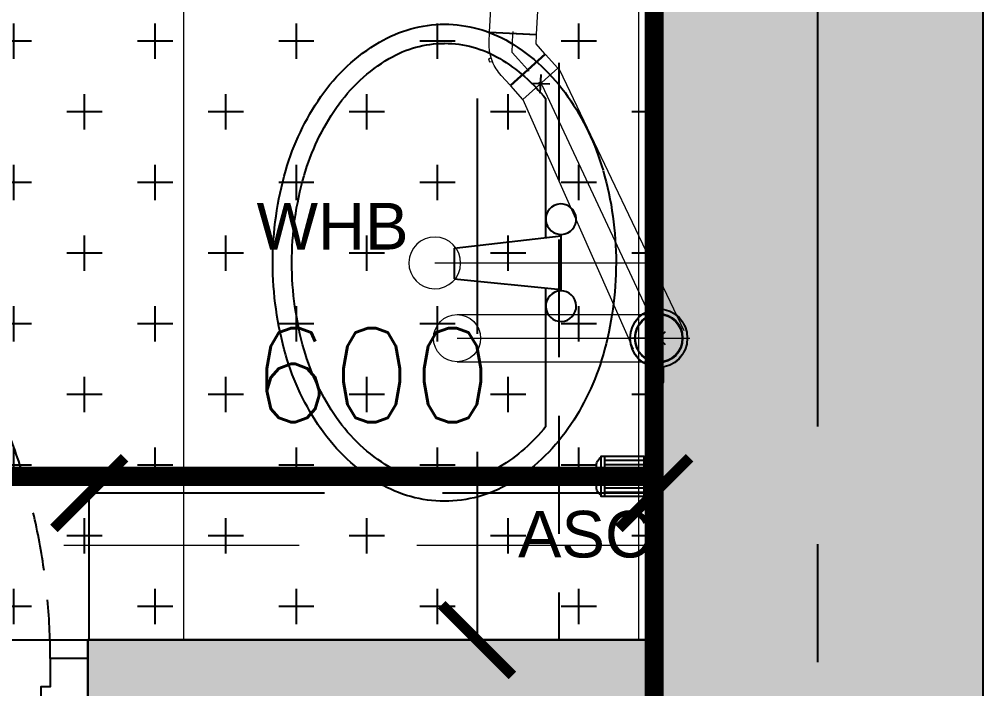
# Model space of a CAD drawing. Header units: millimetres. Extents: x 1135099 to 1230264, y -5736945 to -5695799.
# Drawn here: x 1226688 to 1227711, y -5713200 to -5712490 of the extents above; entities that cross this region are included whole.
import ezdxf

# ---------------------------------------------------------------- set-up
doc = ezdxf.new("R2010")
doc.units = ezdxf.units.MM
doc.header["$LTSCALE"] = 1000
doc.header["$MEASUREMENT"] = 0
for name, pattern in [('3BHK-A$0$( Hidden )', [0.375, 0.25, -0.125]), ('3BHK-A$0$AUDIT_D_120904163729-0', [0]), ('3BHK-A$0$HIDDEN', [0.375, 0.25, -0.125]), ('AUDIT_D_120904163729-0', [0]), ('T8(T9 IS SIMILAR) - DIMENSION & TEXTING$0$1', [0]), ('T8(T9 IS SIMILAR) - DIMENSION & TEXTING$0$CENTERX2', [101.6, 63.5, -12.7, 12.7, -12.7]), ('T8(T9 IS SIMILAR) - DIMENSION & TEXTING$0$HIDDEN', [0.375, 0.25, -0.125]), ('T8(T9 IS SIMILAR) - DIMENSION & TEXTING$1$AUDIT_D_120904163729-0', [0]), ('T8(T9 IS SIMILAR)$0$$0$HIDDEN', [0.375, 0.25, -0.125]), ('T8(T9 IS SIMILAR)$0$HIDDEN', [0.375, 0.25, -0.125]), ('T8_REFUGE COLUMNS$0$CENTER2', [1.125, 0.75, -0.125, 0.125, -0.125])]:
    doc.linetypes.add(name, pattern=pattern)
doc.layers.get('0').update_dxf_attribs({"linetype": 'AUDIT_D_120904163729-0'})
for name, color, linetype in [('3BHK-A$0$$1$LEDGE WALL', 5, 'Continuous'), ('3BHK-A$0$A-DOOR-FULL', 2, 'Continuous'), ('3BHK-A$0$A-HATCH -160', 251, '3BHK-A$0$AUDIT_D_120904163729-0'), ('3BHK-A$0$A-SANITARY', 2, 'Continuous'), ('3BHK-A$0$A-TOI SUNK 50MM', 8, 'Continuous'), ('T8(T9 IS SIMILAR) - DIMENSION & TEXTING$0$A-DIMENSIONS', 2, 'T8(T9 IS SIMILAR) - DIMENSION & TEXTING$0$HIDDEN'), ('T8(T9 IS SIMILAR) - DIMENSION & TEXTING$0$A-PLUMBING', 7, 'T8(T9 IS SIMILAR) - DIMENSION & TEXTING$1$AUDIT_D_120904163729-0'), ('T8(T9 IS SIMILAR) - DIMENSION & TEXTING$0$KITCHEN BLOCK', 255, 'Continuous'), ('T8(T9 IS SIMILAR) - DIMENSION & TEXTING$0$U-TI-BOILER', 1, 'T8(T9 IS SIMILAR) - DIMENSION & TEXTING$0$1'), ('T8(T9 IS SIMILAR) - DIMENSION & TEXTING$0$U-TI-TEXT', 7, 'Continuous'), ('T8(T9 IS SIMILAR) - DIMENSION & TEXTING$0$U-TI-WS', 5, 'Continuous'), ('T8_REFUGE COLUMNS$0$A-CENTERLINE', 193, 'T8_REFUGE COLUMNS$0$CENTER2'), ('T8_REFUGE COLUMNS$1$A-RCC COLS', 3, 'Continuous'), ('T8_TYPICAL COLUMNS$0$A-RCC COLS', 3, 'Continuous')]:
    doc.layers.add(name, color=color, linetype=linetype)
for name, color, linetype, lineweight in [('3BHK-A$0$a-TOI-fixtures', 251, 'Continuous', 0), ('3BHK-A$0$A-WALL- 160', 6, 'Continuous', 30), ('T8(T9 IS SIMILAR) - DIMENSION & TEXTING$0$pl-50dia waste pie', 6, 'Continuous', 0), ('T8(T9 IS SIMILAR) - DIMENSION & TEXTING$0$pl-50dia waste pipe1', 6, 'Continuous', 0), ('T8(T9 IS SIMILAR)$0$D&W', 8, 'Continuous', 25), ('T8(T9 IS SIMILAR)$0$SCPL BEAM', 191, 'T8(T9 IS SIMILAR)$0$$0$HIDDEN', 13)]:
    doc.layers.add(name, color=color, linetype=linetype, lineweight=lineweight)
doc.layers.add('A-RERA CARPET AREA', color=30, linetype='Continuous', plot=False)
doc.layers.add('T8(T9 IS SIMILAR) - DIMENSION & TEXTING$0$GEB-BEZUG', color=2, linetype='Continuous', lineweight=25, true_color=0xffff00)
doc.layers.add('T8_REFUGE COLUMNS$1$COL-HATCH', color=7, linetype='Continuous', lineweight=25, true_color=0xa3a3a3)
doc.styles.add('T8(T9 IS SIMILAR) - DIMENSION & TEXTING$0$arial', font='sanss___.ttf')
doc.styles.add('T8(T9 IS SIMILAR) - DIMENSION & TEXTING$0$Romans 1', font='romans.shx', dxfattribs={"height": 100})
doc.dimstyles.new('T8(T9 IS SIMILAR) - DIMENSION & TEXTING$0$ALPINE S', dxfattribs={"dimscale": 0, "dimtxt": 100, "dimasz": 75, "dimexe": 0, "dimexo": 0, "dimgap": 75, "dimtad": 1, "dimdec": 0, "dimzin": 0, "dimdsep": 46, "dimtxsty": 'T8(T9 IS SIMILAR) - DIMENSION & TEXTING$0$Romans 1', "dimblk": 'T8(T9 IS SIMILAR) - DIMENSION & TEXTING$0$_ArchTick', "dimcen": 0.09, "dimclrd": 256, "dimclre": 256, "dimclrt": 7, "dimadec": 0, "dimazin": 0, "dimtfac": 1, "dimtdec": 0, "dimtofl": 0, "dimtmove": 1, "dimatfit": 0, "dimldrblk": 'T8(T9 IS SIMILAR) - DIMENSION & TEXTING$0$_Open90', "dimfxl": 1, "dimtolj": 1, "dimtzin": 0, "dimarcsym": 0})

# ---------------------------------------------------------------- blocks, each defined once
blk = doc.blocks.new('T8(T9 IS SIMILAR) - DIMENSION & TEXTING$0$_ArchTick')
at = {"color": 0, "linetype": 'ByBlock', "const_width": 0.15}
blk.add_lwpolyline([(-0.5, -0.5), (0.5, 0.5)], dxfattribs=at)
blk = doc.blocks.new('*D445')
at = {"layer": 'T8(T9 IS SIMILAR) - DIMENSION & TEXTING$0$A-DIMENSIONS', "linetype": 'T8(T9 IS SIMILAR) - DIMENSION & TEXTING$0$HIDDEN', "lineweight": -2, "transparency": 16777216}
for p, q in [((1226761.9, -5713148.7), (1226761.9, -5712992.5)), ((1227361.9, -5713148.7), (1227361.9, -5712992.5))]:
    blk.add_line(p, q, dxfattribs=at)
at = {"layer": 'T8(T9 IS SIMILAR) - DIMENSION & TEXTING$0$A-DIMENSIONS', "lineweight": -2, "transparency": 16777216}
blk.add_line((1226761.9, -5712992.5), (1227361.9, -5712992.5), dxfattribs=at)
at = {"layer": 'T8(T9 IS SIMILAR) - DIMENSION & TEXTING$0$A-DIMENSIONS', "linetype": 'ByBlock', "lineweight": -2, "transparency": 16777216, "xscale": 75, "yscale": 75, "zscale": 75, "rotation": 180}
blk.add_blockref('T8(T9 IS SIMILAR) - DIMENSION & TEXTING$0$_ArchTick', (1226761.9, -5712992.5), dxfattribs=at)
at = {"layer": 'T8(T9 IS SIMILAR) - DIMENSION & TEXTING$0$A-DIMENSIONS', "linetype": 'ByBlock', "lineweight": -2, "transparency": 16777216, "xscale": 75, "yscale": 75, "zscale": 75}
blk.add_blockref('T8(T9 IS SIMILAR) - DIMENSION & TEXTING$0$_ArchTick', (1227361.9, -5712992.5), dxfattribs=at)
at = {"layer": 'T8(T9 IS SIMILAR) - DIMENSION & TEXTING$0$A-DIMENSIONS', "color": 7, "linetype": 'ByBlock', "transparency": 16777216, "insert": (1227061.9, -5712867.5), "char_height": 100, "attachment_point": 5, "style": 'T8(T9 IS SIMILAR) - DIMENSION & TEXTING$0$Romans 1'}
blk.add_mtext('\\A1;600', dxfattribs=at)
blk = doc.blocks.new('T8(T9 IS SIMILAR) - DIMENSION & TEXTING$0$_Open90')
at = {"color": 0, "linetype": 'ByBlock', "lineweight": -2}
for p, q in [((-0.5, 0.5), (0, 0)), ((0, 0), (-1, 0)), ((0, 0), (-0.5, -0.5))]:
    blk.add_line(p, q, dxfattribs=at)
blk = doc.blocks.new('*D447')
at = {"layer": 'T8(T9 IS SIMILAR) - DIMENSION & TEXTING$0$A-DIMENSIONS', "linetype": 'T8(T9 IS SIMILAR) - DIMENSION & TEXTING$0$HIDDEN', "lineweight": -2, "transparency": 16777216}
for p, q in [((1227226.8, -5710698.7), (1227173.7, -5710698.7)), ((1227226.8, -5713148.7), (1227173.7, -5713148.7))]:
    blk.add_line(p, q, dxfattribs=at)
at = {"layer": 'T8(T9 IS SIMILAR) - DIMENSION & TEXTING$0$A-DIMENSIONS', "lineweight": -2, "transparency": 16777216}
blk.add_line((1227173.7, -5710698.7), (1227173.7, -5713148.7), dxfattribs=at)
at = {"layer": 'T8(T9 IS SIMILAR) - DIMENSION & TEXTING$0$A-DIMENSIONS', "linetype": 'ByBlock', "lineweight": -2, "transparency": 16777216, "xscale": 75, "yscale": 75, "zscale": 75}
for p, rotation in [((1227173.7, -5710698.7), 90), ((1227173.7, -5713148.7), 270)]:
    blk.add_blockref('T8(T9 IS SIMILAR) - DIMENSION & TEXTING$0$_ArchTick', p, dxfattribs=dict(at, rotation=rotation))
at = {"layer": 'T8(T9 IS SIMILAR) - DIMENSION & TEXTING$0$A-DIMENSIONS', "color": 7, "linetype": 'ByBlock', "transparency": 16777216, "insert": (1227048.7, -5711923.7), "char_height": 100, "attachment_point": 5, "rotation": 90, "style": 'T8(T9 IS SIMILAR) - DIMENSION & TEXTING$0$Romans 1'}
blk.add_mtext('\\A1;2450', dxfattribs=at)
blk = doc.blocks.new('T8(T9 IS SIMILAR) - DIMENSION & TEXTING$0$Einfügepunkt')
at = {"layer": 'T8(T9 IS SIMILAR) - DIMENSION & TEXTING$0$GEB-BEZUG'}
for p, q in [((-7.1, -7.1), (7.1, 7.1)), ((-7.1, 7.1), (7.1, -7.1))]:
    blk.add_line(p, q, dxfattribs=at)
blk = doc.blocks.new('T8(T9 IS SIMILAR) - DIMENSION & TEXTING$0$361.771.16.1_G')
at = {"lineweight": 13, "ltscale": 25}
for p, q in [((0, 0), (0, 32.8)), ((-47, 5.2), (-30.6, 5.2)), ((-47, -5.2), (-47, 5.2)), ((-47, 3.7), (-30.8, 3.7)), ((-38, 3.7), (-38, -3.8)), ((-30.8, 3.7), (-38, 3.7)), ((-47, -3.7), (-30.8, -3.7)), ((-47, -5.2), (-30.6, -5.2)), ((-38, -3.8), (-30.8, -3.8)), ((0, 0), (-32.8, 0)), ((0, 0), (0, -32.8)), ((0, 0), (32.8, 0))]:
    blk.add_line(p, q, dxfattribs=at)
for radius in [31, 30.3, 26, 25]:
    blk.add_circle((0, 0), radius, dxfattribs=at)
blk.add_blockref('T8(T9 IS SIMILAR) - DIMENSION & TEXTING$0$Einfügepunkt', (0, 0), dxfattribs=at)
blk = doc.blocks.new('T8(T9 IS SIMILAR) - DIMENSION & TEXTING$0$361.045.16.1_A')
at = {"ltscale": 25}
for p, q in [((-49.5, 14.1), (-14.1, 49.5)), ((3.2, 32.2), (-14.1, 49.5)), ((3.2, 32.2), (-32.2, -3.2)), ((-31.5, -3.9), (3.9, 31.5)), ((3.2, 31.5), (-31.5, -3.2)), ((3.2, 31.5), (3.2, 32.2)), ((3.2, 31.5), (3.9, 31.5)), ((10.4, 25), (3.9, 31.5)), ((-32.2, -3.2), (-49.5, 14.1)), ((-13.8, 13.8), (-15.6, 15.6)), ((0, 0), (-13.8, 13.8)), ((23.4, 11.3), (20.3, 10.9)), ((23.4, 11.3), (24.5, 8.5)), ((-5.6, 5.6), (-7.3, 7.3)), ((0, -10.4), (0, 0)), ((24.5, 8.5), (22, 6.6)), ((-31.5, -3.2), (-32.2, -3.2)), ((-31.5, -3.2), (-31.5, -3.9)), ((-25, -10.4), (-31.5, -3.9)), ((-25, -24.5), (-25, -10.4)), ((0, -24.5), (0, -10.4)), ((25, -24.5), (25, -10.4)), ((-24.5, -25), (-25, -24.5)), ((25, -24.5), (-25, -24.5)), ((-24.5, -25), (-25, -25.5)), ((-25, -45), (-25, -25.5)), ((-25, -25.5), (25, -25.5)), ((-24.5, -25), (24.5, -25)), ((0, -27), (0, -24.5)), ((24.5, -25), (25, -24.5)), ((24.5, -25), (25, -25.5)), ((25, -45), (25, -25.5)), ((-25, -45), (25, -45)), ((0, -45), (-2.5, -45)), ((0, -45), (0, -42.5)), ((0, -45), (0, -47.5)), ((0, -45), (2.5, -45))]:
    blk.add_line(p, q, dxfattribs=at)
for start, end in [(25.1575, 45), (0, 19.8425)]:
    blk.add_arc((-25, -10.4), 50, start, end, dxfattribs=at)
blk.add_open_spline([(22, 6.6), (22, 6.6), (22, 6.6), (22, 6.8), (21.9, 6.9), (21.8, 7.2), (21.7, 7.4), (21.5, 7.8), (21.4, 8), (21.3, 8.3), (21.2, 8.5), (21.1, 8.8), (21, 8.9), (20.9, 9.3), (20.8, 9.4), (20.7, 9.8), (20.6, 10.1), (20.4, 10.5), (20.4, 10.6), (20.3, 10.8), (20.3, 10.9), (20.3, 10.9)], degree=3, knots=[-0.7326885, -0.7326885, -0.7326885, -0.7326885, -0.6703276, -0.6703276, -0.5851203, -0.5851203, -0.4924215, -0.4924215, -0.4253679, -0.4253679, -0.3759063, -0.3759063, -0.3289293, -0.3289293, -0.2716255, -0.2716255, -0.1856359, -0.1856359, -0.0935578, -0.0935578, 0, 0, 0, 0], dxfattribs=at)
blk.add_blockref('T8(T9 IS SIMILAR) - DIMENSION & TEXTING$0$Einfügepunkt', (0, -45), dxfattribs=at)
blk = doc.blocks.new('T8(T9 IS SIMILAR) - DIMENSION & TEXTING$0$ASC')
at = {"layer": 'T8(T9 IS SIMILAR) - DIMENSION & TEXTING$0$U-TI-BOILER'}
for points in [[(631187.54005, 41364.6471), (631187.55365, 41364.6471)], [(631187.56485, 41364.6039), (631187.52885, 41364.6039), (631187.52885, 41364.6399), (631187.52885, 41364.6435), (631187.56485, 41364.6435), (631187.56485, 41364.6039)], [(631187.56485, 41364.6399), (631187.52885, 41364.6399)], [(631187.53245, 41364.6039), (631187.53245, 41364.6399)], [(631187.53605, 41364.6399), (631187.53605, 41364.6039)], [(631187.53965, 41364.6039), (631187.53965, 41364.6399)], [(631187.54325, 41364.6039), (631187.54325, 41364.6399)], [(631187.54685, 41364.6399), (631187.54685, 41364.6039)], [(631187.55045, 41364.6039), (631187.55045, 41364.6399)], [(631187.55405, 41364.6039), (631187.55405, 41364.6399)], [(631187.55765, 41364.6039), (631187.55765, 41364.6399)], [(631187.56125, 41364.6399), (631187.56125, 41364.6039)], [(631187.53785, 41364.6039), (631187.53785, 41364.5967)], [(631187.55585, 41364.5967), (631187.55585, 41364.6039)], [(631187.56485, 41364.5967), (631187.52885, 41364.5967)], [(631187.52165, 41364.5895), (631187.57205, 41364.5895)]]:
    blk.add_lwpolyline(points, dxfattribs=at)
for centre, radius, start, end in [((631187.53736, 41364.6384), 0.00911, 72.81975, 145.94062), ((631187.55634, 41364.6384), 0.00911, 34.05939, 107.18025), ((631187.52885, 41364.5895), 0.0072, 90, 180), ((631187.56485, 41364.5895), 0.0072, 0, 90)]:
    blk.add_arc(centre, radius, start, end, dxfattribs=at)
blk = doc.blocks.new('T8(T9 IS SIMILAR) - DIMENSION & TEXTING$0$A$C77D62699')
at = {"layer": 'T8(T9 IS SIMILAR) - DIMENSION & TEXTING$0$pl-50dia waste pipe1'}
for p, q in [((19809, 1330.6, 0.5), (19940.9, 1053.9, 0.8)), ((19770.2, 1299.1, 0.5), (19887.3, 1034.5, 0.8)), ((19700.2, 1070.8, 0.8), (19914.3, 1070.8, 0.8)), ((19700.2, 1020.8, 0.8), (19914.3, 1020.8, 0.8))]:
    blk.add_line(p, q, dxfattribs=at)
at = {"layer": 'T8(T9 IS SIMILAR) - DIMENSION & TEXTING$0$pl-50dia waste pipe1', "color": 12, "linetype": 'T8(T9 IS SIMILAR) - DIMENSION & TEXTING$0$CENTERX2'}
for p, q in [((19790.4, 1313.9, 0.5), (19916.5, 1044.8, 0.8)), ((19700.2, 1045.8, 0.8), (19914.3, 1045.8, 0.8))]:
    blk.add_line(p, q, dxfattribs=at)
at = {"layer": 'T8(T9 IS SIMILAR) - DIMENSION & TEXTING$0$pl-50dia waste pipe1', "ltscale": 0.1}
for centre in [(19700.2, 1045.8, 0.8), (19914.3, 1045.8, 0.8)]:
    blk.add_circle(centre, 25, dxfattribs=at)
at = {"layer": 'T8(T9 IS SIMILAR) - DIMENSION & TEXTING$0$U-TI-WS', "lineweight": 40, "ltscale": 0.01, "const_width": 20.5, "elevation": 0.7}
blk.add_lwpolyline([(18727.7, 3396.5), (18727.7, 3536.1), (19030.5, 3536.1), (19030.5, 899.3), (19915.6, 899.3)], dxfattribs=at)
at = {"layer": 'T8(T9 IS SIMILAR) - DIMENSION & TEXTING$0$KITCHEN BLOCK', "xscale": -1164.279916331981, "yscale": 1164.279916331981, "zscale": 1164.279916331981, "rotation": 90.00306751171337}
blk.add_blockref('T8(T9 IS SIMILAR) - DIMENSION & TEXTING$0$ASC', (48140532.3, 734882460.8, 0), dxfattribs=at)
at = {"layer": 'T8(T9 IS SIMILAR) - DIMENSION & TEXTING$0$pl-50dia waste pie', "ltscale": 0.1, "extrusion": (-0.000170922, -0.000319649, 1), "xscale": -1.000020158935083, "yscale": 1.000020158935084, "zscale": 1.000020158935085, "rotation": 42.07277284020871}
blk.add_blockref('T8(T9 IS SIMILAR) - DIMENSION & TEXTING$0$361.045.16.1_A', (19758.6, 1349.2, -3.3), dxfattribs=at)
at = {"layer": 'T8(T9 IS SIMILAR) - DIMENSION & TEXTING$0$pl-50dia waste pie', "xscale": -1.000020158935082, "yscale": 1.000020158935082, "zscale": 1.000020158935082, "rotation": 270}
blk.add_blockref('T8(T9 IS SIMILAR) - DIMENSION & TEXTING$0$361.771.16.1_G', (19914.4, 1045.8, 0.8), dxfattribs=at)
at = {"layer": 'T8(T9 IS SIMILAR) - DIMENSION & TEXTING$0$U-TI-TEXT', "style": 'T8(T9 IS SIMILAR) - DIMENSION & TEXTING$0$arial'}
for s, p in [('WHB', (19487.3, 1139.9, 1.6)), ('ASC', (19764.9, 813, 2.3))]:
    blk.add_text(s, height=49.53, rotation=359.9999, dxfattribs=at).set_placement(p)
blk = doc.blocks.new('T8_REFUGE COLUMNS')
at = {"layer": 'T8_REFUGE COLUMNS$1$COL-HATCH', "linetype": 'ByBlock'}
h = blk.add_hatch(color=256, dxfattribs=at)
h.dxf.hatch_style = 1
h.paths.add_polyline_path([(1227712.1, -5718799.9), (1227362.1, -5718799.9), (1227362.1, -5709299.9), (1227712.1, -5709299.9)])
at = {"layer": 'T8_REFUGE COLUMNS$0$A-CENTERLINE'}
blk.add_line((1227537.1, -5720797.2), (1227537.1, -5702690.8), dxfattribs=at)
at = {"layer": 'T8_REFUGE COLUMNS$1$A-RCC COLS', "linetype": 'ByBlock'}
blk.add_lwpolyline([(1227712.1, -5718799.9), (1227362.1, -5718799.9), (1227362.1, -5709299.9), (1227712.1, -5709299.9)], close=True, dxfattribs=at)
blk = doc.blocks.new('T8_TYPICAL COLUMNS')
at = {"layer": 'T8_TYPICAL COLUMNS$0$A-RCC COLS', "linetype": 'ByBlock'}
blk.add_blockref('T8_REFUGE COLUMNS', (0, 0), dxfattribs=at)
blk = doc.blocks.new('*U675')
for points in [[(-710, 0), (-670, 0), (-670, 30), (-660, 30), (-660, 80), (-710, 80)], [(40, 0), (0, 0), (0, 30), (-10, 30), (-10, 80), (40, 80)], [(0, 0), (0, -670), (-30, -670), (-30, 0)]]:
    blk.add_lwpolyline(points, close=True)
at = {"color": 0, "linetype": 'ByBlock', "ltscale": 0.25}
blk.add_arc((1, 0.4), 671, 180.0347, 267.627, dxfattribs=at)
blk = doc.blocks.new('3BHK-A$0$WB1-flat-1')
at = {"layer": '3BHK-A$0$A-SANITARY', "color": 251, "ltscale": 1000}
for p, q in [((-1779491.7, 190118), (-1779491.7, 190265.4)), ((-1779507.9, 190061.5), (-1779507.9, 190121.4)), ((-1779394.5, 190106.8), (-1779507.9, 190119.9)), ((-1779394.5, 190074.4), (-1779507.9, 190063)), ((-1779491.7, 189917.5), (-1779491.7, 190064.6))]:
    blk.add_line(p, q, dxfattribs=at)
at = {"layer": '3BHK-A$0$A-SANITARY', "color": 251}
blk.add_line((-1779394.5, 190106.8), (-1779394.5, 190074.4), dxfattribs=at)
for centre, major_axis, start_param, end_param in [((-1779384.1, 190209.6), (130.8, -33.3), 1.820103, 2.357157), ((-1779384.1, 190209.6), (130.3, -35), 1.296313, 1.833367), ((-1779350.3, 190152.9), (193.2, -55.2), 2.386204, 2.812145), ((-1779384.1, 190209.6), (109.6, -33.8), 1.870427, 2.407481), ((-1779384.1, 190209.6), (110.5, -30.5), 1.303226, 1.84028), ((-1779417.8, 190152.9), (193.7, -53.5), 0.877554, 1.303495), ((-1779350.3, 190152.9), (175.1, -44.6), 2.357412, 2.719312), ((-1779417.8, 190152.9), (175.5, -43.1), 0.84856, 1.274501), ((-1779296.9, 190115.8), (257.2, -67.9), 2.791732, 3.118985), ((-1779471.3, 190115.8), (256.4, -70.9), 0.550268, 0.877521), ((-1779471.3, 190115.8), (236.8, -65.9), 0.552139, 0.879393), ((-1779212.5, 190091.4), (341.5, -92.8), 3.126498, 3.407047), ((-1779555.7, 190091.4), (320.9, -91.3), 0.277128, 0.557677), ((-1779555.7, 190091.4), (341.3, -93.5), 0.267352, 0.5479), ((-1779507.9, 190137.6), (15.5, -4.6), 0.024765, 6.30795), ((-1779212.5, 190091.4), (340.8, -95.1), -2.869466, -2.588917), ((-1779555.7, 190091.4), (321.9, -87.7), -0.014507, 0.266042), ((-1779555.7, 190091.4), (341.5, -92.8), -0.015048, 0.2655), ((-1779507.9, 190045.3), (15.8, -3.6), -0.04131853858723034, 6.241866768592355), ((-1779471.3, 190067.1), (237.5, -63.4), -0.34704, -0.019787), ((-1779296.9, 190067.1), (256.3, -71.3), -2.589745, -2.262492), ((-1779471.3, 190067.1), (256.9, -69.2), -0.344634, -0.017381), ((-1779417.8, 190030), (173.5, -50.3), -0.751557, -0.325616), ((-1779350.3, 190030), (194, -52.4), -2.26986, -1.84392), ((-1779350.3, 190030), (174.5, -46.9), -2.206968, -1.845068), ((-1779417.8, 190030), (193, -55.8), -0.752352, -0.326411), ((-1779384.1, 189973.2), (110.6, -30.1), -1.842195, -1.305141), ((-1779384.1, 189973.2), (110.2, -31.7), -1.29052, -0.753466), ((-1779384.1, 189973.2), (130.1, -35.9), -1.838416, -1.301362), ((-1779384.1, 189973.2), (130.7, -33.4), -1.320613, -0.783559)]:
    blk.add_ellipse(centre, major_axis=major_axis, ratio=1, start_param=start_param, end_param=end_param, dxfattribs=at)
blk = doc.blocks.new('3BHK-A$0$A$C4C1B68F2-flat-1')
at = {"layer": '3BHK-A$0$a-TOI-fixtures'}
for p, q in [((-412.9, 666.2, 0), (-412.9, -133.8)), ((-412.9, 666.2, 0.1), (60.4, 666.2, 0.1)), ((-397.8, 666.2, 0), (-397.8, -133.8)), ((85.4, 641.2, 0.1), (85.4, -133.8, 0.1)), ((-181.3, 266.2, 0), (-412.9, 266.2, 0)), ((-412.9, -133.8), (85.4, -133.8))]:
    blk.add_line(p, q, dxfattribs=at)
blk.add_arc((60.4, 641.2, 0.1), 25, 0, 90, dxfattribs=at)
blk.add_ellipse((-181.3, 266.2, 0), major_axis=(27.5, 0.4), ratio=1, dxfattribs=at)
at = {"layer": '3BHK-A$0$A-WALL- 160'}
blk.add_blockref('3BHK-A$0$WB1-flat-1', (1779192.5, -189825), dxfattribs=at)
blk = doc.blocks.new('3BHK-A')
at = {"layer": '3BHK-A$0$A-HATCH -160', "linetype": 'ByBlock'}
h = blk.add_hatch(dxfattribs=at)
h.set_pattern_fill('ZIGZAG', color=256, scale=250)
h.set_pattern_definition([(9e-15, (1e-08, 0), (31.25, 31.25), [31.25, -31.25]), (90, (31.25, 0), (-31.25, 31.25), [31.25, -31.25])])
h.paths.add_polyline_path([(1185182.8, -5714749.5), (1186532.7, -5714749.5), (1186532.7, -5714149.5), (1186632.7, -5714149.5), (1186632.7, -5714749.5), (1188712.7, -5714749.5), (1188712.7, -5714049.5), (1189032.5, -5714049.5), (1189032.5, -5714149.5), (1188812.7, -5714149.5), (1188812.7, -5715449.5), (1189032.5, -5715449.5), (1189032.5, -5715549.5), (1188712.7, -5715549.5), (1188712.7, -5714849.5), (1186632.7, -5714849.5), (1186632.7, -5715664.5), (1186532.7, -5715664.5), (1186532.7, -5714849.5), (1185182.8, -5714849.5)])
h.paths.add_polyline_path([(1185182.8, -5713249.5), (1185782.7, -5713249.5), (1185782.7, -5713149.5), (1185182.8, -5713149.5)])
h.paths.add_polyline_path([(1186532.7, -5710699.5), (1186632.7, -5710699.5), (1186632.7, -5713249.5), (1186532.7, -5713249.5)])
h.paths.add_polyline_path([(1186532.7, -5717399.5), (1186632.7, -5717399.5), (1186632.7, -5716414.5), (1186532.7, -5716414.5)])
h.paths.add_polyline_path([(1194902.2, -5715375), (1194082.3, -5715375), (1194082.3, -5715475), (1194902.2, -5715475)])
h.paths.add_polyline_path([(1195782.2, -5715375), (1196682.2, -5715375), (1196682.2, -5715475), (1195782.2, -5715475)])
h.paths.add_polyline_path([(1194132.5, -5714149.9), (1196532.4, -5714149.9), (1196532.4, -5714049.9), (1194132.5, -5714049.9)])
h.paths.add_polyline_path([(1197432.4, -5711800.2), (1197532.4, -5711800.2), (1197532.4, -5714149.9), (1197432.4, -5714149.9)])
h.paths.add_polyline_path([(1198282.4, -5714149.9), (1198958.7, -5714149.9), (1198958.7, -5714049.9), (1198282.4, -5714049.9)])
h.paths.add_polyline_path([(1196871.9, -5720208.6), (1196082.2, -5720209.7), (1196082.3, -5720109.7), (1196082.2, -5720109.7), (1196182.2, -5720109.7), (1196871.9, -5720108.6)])
h.paths.add_polyline_path([(1193397.2, -5709939.9), (1193882.3, -5709939.6), (1193882.3, -5710040.1), (1193397.3, -5710040.1)])
h.paths.add_polyline_path([(1186632.7, -5708554.7), (1187192.3, -5708554.8), (1187192.3, -5708654.7), (1186632.7, -5708654.7)])
h.paths.add_polyline_path([(1194182.3, -5715724), (1194082.3, -5715724), (1194082.3, -5715474), (1194182.3, -5715474)])
at = {"layer": '3BHK-A$0$A-TOI SUNK 50MM'}
h = blk.add_hatch(dxfattribs=at)
h.set_pattern_fill('CROSS', color=256, scale=300, style=0)
h.set_pattern_definition([(9e-15, (-0.65, 1286.84), (75, 75), [37.5, -112.5]), (90, (18.1, 1268.09), (-75, 75), [37.5, -112.5])])
h.paths.add_polyline_path([(1186532.7, -5713148.5), (1185182.4, -5713148.5), (1185182.4, -5710698.5), (1186532.7, -5710698.5)])
h.paths.add_polyline_path([(1185182.4, -5714848.6), (1186532.7, -5714848.6), (1186532.7, -5717398.5), (1185182.4, -5717398.5)])
at = {"layer": '3BHK-A$0$$1$LEDGE WALL', "linetype": '3BHK-A$0$( Hidden )', "ltscale": 0.5}
blk.add_line((1185282.8, -5712348.5, 0), (1185282.8, -5713148.5, 0), dxfattribs=at)
at = {"layer": '3BHK-A$0$A-TOI SUNK 50MM'}
blk.add_line((1186532.7, -5713148.5, 0), (1185782.7, -5713148.5, 0), dxfattribs=at)
at = {"layer": '3BHK-A$0$A-TOI SUNK 50MM', "elevation": 0}
blk.add_lwpolyline([(1186532.7, -5713148.5), (1185182.4, -5713148.5), (1185182.4, -5710698.5), (1186532.7, -5710698.5)], close=True, dxfattribs=at)
at = {"layer": '3BHK-A$0$A-WALL- 160', "linetype": 'ByBlock'}
for p, q in [((1185782.7, -5713148.5, 0), (1185182.8, -5713148.5, 0)), ((1185782.7, -5713248.5, 0), (1185782.7, -5713148.5, 0))]:
    blk.add_line(p, q, dxfattribs=at)
at = {"layer": '3BHK-A$0$A-DOOR-FULL', "linetype": '3BHK-A$0$HIDDEN', "xscale": -1, "rotation": 180}
blk.add_blockref('*U675', (1186492.7, -5713168.5, 0), dxfattribs=at)
at = {"layer": '3BHK-A$0$a-TOI-fixtures'}
blk.add_blockref('3BHK-A$0$A$C4C1B68F2-flat-1', (1185595.7, -5713014.7), dxfattribs=at)
blk = doc.blocks.new('T8(T9 IS SIMILAR)')
at = {"layer": 'T8(T9 IS SIMILAR)$0$SCPL BEAM', "linetype": 'T8(T9 IS SIMILAR)$0$HIDDEN'}
blk.add_line((1227361.2, -5713048.3, -0.4), (1226110.6, -5713048.3, -0.4), dxfattribs=at)
at = {"layer": 'T8(T9 IS SIMILAR)$0$D&W', "linetype": 'ByBlock'}
blk.add_blockref('T8_TYPICAL COLUMNS', (0, 0), dxfattribs=at)
at = {"layer": 'T8(T9 IS SIMILAR)$0$D&W', "linetype": 'ByBlock', "xscale": -1}
blk.add_blockref('3BHK-A', (2412544.6, 0, 0.5), dxfattribs=at)
blk = doc.blocks.new('T8(T9 IS SIMILAR) - DIMENSION & TEXTING')
at = {"layer": 'T8(T9 IS SIMILAR) - DIMENSION & TEXTING$0$A-PLUMBING', "linetype": 'ByBlock'}
blk.add_blockref('T8(T9 IS SIMILAR) - DIMENSION & TEXTING$0$A$C77D62699', (1207452.3, -5713874), dxfattribs=at)
at = {"layer": 'T8(T9 IS SIMILAR) - DIMENSION & TEXTING$0$A-DIMENSIONS', "linetype": 'ByBlock'}
dim = blk.add_linear_dim(base=(1227173.7, -5713148.7, 0.5), p1=(1227226.8, -5710698.7, 0.5), p2=(1227226.8, -5713148.7, 0.5), angle=90, dimstyle='T8(T9 IS SIMILAR) - DIMENSION & TEXTING$0$ALPINE S', override={"dimscale": 1, "dimfxl": 5, "dimarcsym": 1}, dxfattribs=at)
dim.commit()
dim.dimension.update_dxf_attribs({"geometry": '*D447', "text_midpoint": (1227048.7, -5711923.7, 0.5)})
dim = blk.add_linear_dim(base=(1227361.9, -5712992.5, 0.5), p1=(1226761.9, -5713148.7, 0.5), p2=(1227361.9, -5713148.7, 0.9), dimstyle='T8(T9 IS SIMILAR) - DIMENSION & TEXTING$0$ALPINE S', override={"dimscale": 1, "dimfxl": 5, "dimarcsym": 1}, dxfattribs=at)
dim.commit()
dim.dimension.update_dxf_attribs({"geometry": '*D445', "text_midpoint": (1227061.9, -5712867.5, 0.5)})

msp = doc.modelspace()

# ---------------------------------------------------------------- linework, layer by layer
at = {"layer": 'A-RERA CARPET AREA', "const_width": 20, "elevation": 0.6}
msp.add_lwpolyline([(1213337.2, -5715374), (1213337.2, -5714273.5), (1213497.2, -5714273.7), (1213497.2, -5714148.8), (1213587.1, -5714148.8), (1213587.3, -5711799.3), (1215112.3, -5711799.3), (1215112.3, -5710098.7), (1218412.3, -5710098.6), (1218412.3, -5710749), (1218987, -5710749), (1218987, -5710588.8), (1221986.8, -5710588.8), (1221986.8, -5710748.9), (1222611.9, -5710748.9), (1222611.8, -5710073.5), (1222710.9, -5710073.5), (1222710.9, -5709913.3), (1225611.4, -5709913.3), (1225611.4, -5710073.3), (1225911.8, -5710073.6), (1225911.8, -5710698.6), (1227361.8, -5710698.3), (1227361.8, -5717398.5)], dxfattribs=at)

# ---------------------------------------------------------------- next in the draw order: block references
at = {"linetype": 'ByBlock'}
msp.add_blockref('T8(T9 IS SIMILAR)', (-1.4, 0.2, -0.6), dxfattribs=at)

# ---------------------------------------------------------------- next in the draw order: block references
msp.add_blockref('T8(T9 IS SIMILAR) - DIMENSION & TEXTING', (0, 0), dxfattribs=at)

doc.saveas('drawing.dxf')
